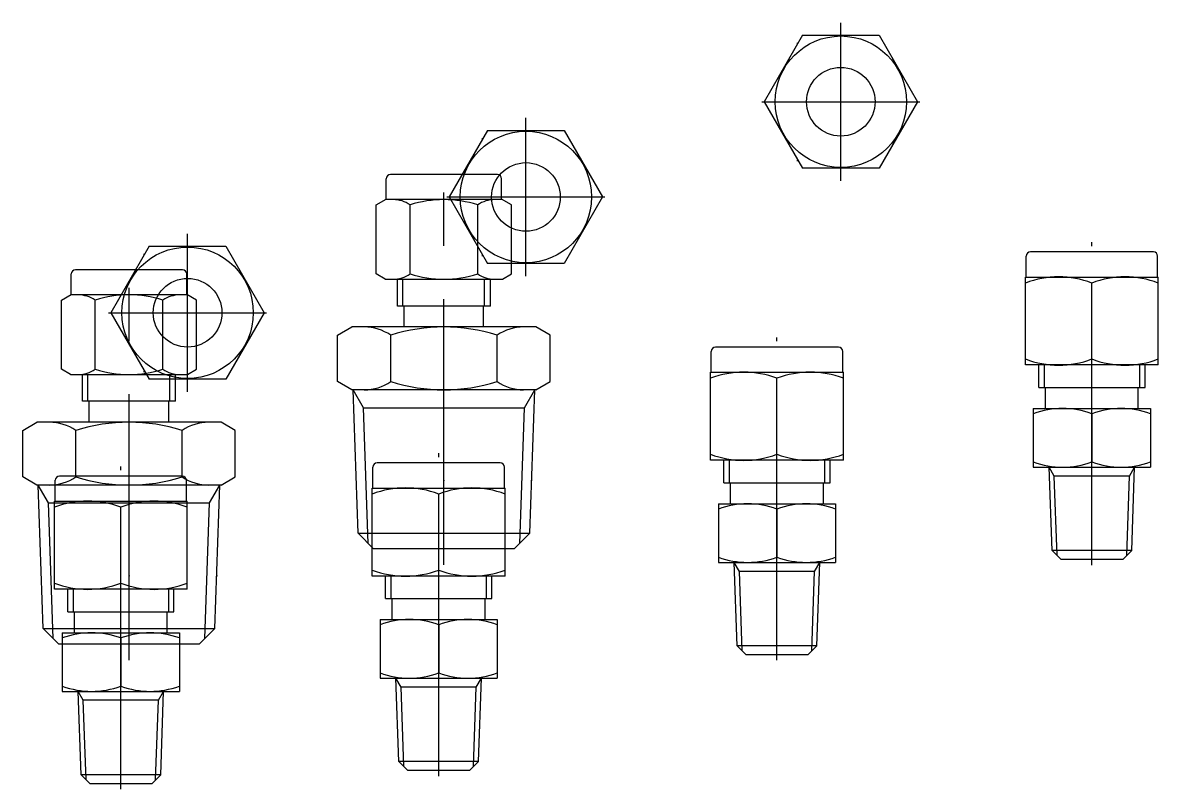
# Model space of a CAD drawing. Extents: x -58 to 356, y -26 to 300.
# Drawn here: x 220.4 to 356.1, y 85.8 to 177.4 of the extents above; entities that cross this region are included whole.
import ezdxf

# ---------------------------------------------------------------- set-up
doc = ezdxf.new("R2010")
doc.units = 0
doc.linetypes.add('CENTER', pattern=[50.8, 31.75, -6.35, 6.35, -6.35])
doc.layers.add('LY_3', color=7, linetype='CONTINUOUS')

msp = doc.modelspace()

# ---------------------------------------------------------------- linework, layer by layer
at = {"layer": 'LY_3', "color": 80, "linetype": 'CENTER'}
for p, q in [((318.138175, 158.506551), (318.138175, 177.376551)), ((308.703175, 167.941551), (327.573175, 167.941551)), ((280.513175, 147.131551), (280.513175, 166.001551)), ((270.713175, 112.633578), (270.713175, 160.123194)), ((271.078175, 156.566551), (289.948175, 156.566551)), ((240.088175, 133.306551), (240.088175, 152.176551)), ((348.138175, 112.613885), (348.138175, 151.166452)), ((233.088175, 101.258578), (233.088175, 148.748194)), ((230.653175, 142.741551), (249.523175, 142.741551)), ((310.513175, 101.238885), (310.513175, 139.791452)), ((270.088175, 87.413885), (270.088175, 125.966452)), ((232.113175, 85.838885), (232.113175, 124.391452))]:
    msp.add_line(p, q, dxfattribs=at)
at = {"layer": 'LY_3', "color": 3, "linetype": 'CONTINUOUS'}
for p, q in [((313.556901, 175.876551), (308.975626, 167.941551)), ((313.556901, 175.876551), (322.719449, 175.876551)), ((322.719449, 175.876551), (327.300724, 167.941551)), ((312.882392, 174.941551), (313.017078, 174.941551)), ((308.975626, 167.941551), (313.556901, 160.006551)), ((327.300724, 167.941551), (322.719449, 160.006551)), ((275.931901, 164.501551), (271.350626, 156.566551)), ((275.931901, 164.501551), (285.094449, 164.501551)), ((285.094449, 164.501551), (289.675724, 156.566551)), ((275.257392, 163.566551), (275.392078, 163.566551)), ((312.882392, 160.941551), (313.017078, 160.941551)), ((277.113175, 159.248248), (264.313175, 159.248248)), ((322.719449, 160.006551), (313.556901, 160.006551)), ((263.813175, 156.305985), (263.813175, 158.748248)), ((277.613175, 156.305984), (277.613175, 158.748248)), ((262.630272, 155.623035), (263.813176, 156.305985)), ((263.813174, 156.305984), (277.613175, 156.305984)), ((271.350626, 156.566551), (275.931901, 148.631551)), ((278.79608, 155.623034), (277.613175, 156.305984)), ((289.675724, 156.566551), (285.094449, 148.631551)), ((262.630272, 147.373462), (262.630272, 155.623033)), ((266.671724, 147.373464), (266.671724, 155.623033)), ((274.754626, 147.373464), (274.754626, 155.623033)), ((278.796079, 147.373464), (278.796079, 155.623033)), ((235.506901, 150.676551), (230.925626, 142.741551)), ((235.506901, 150.676551), (244.669449, 150.676551)), ((244.669449, 150.676551), (249.250724, 142.741551)), ((234.832392, 149.741551), (234.967078, 149.741551)), ((275.257392, 149.566551), (275.392078, 149.566551)), ((340.288175, 147.006552), (340.288175, 149.506553)), ((355.488173, 150.006551), (340.788175, 150.006551)), ((355.988173, 147.006551), (355.988173, 149.506551)), ((285.094449, 148.631551), (275.931901, 148.631551)), ((226.188175, 144.930985), (226.188175, 147.373248)), ((239.488175, 147.873248), (226.688175, 147.873248)), ((239.988175, 144.930984), (239.988175, 147.373248)), ((263.713174, 146.748246), (262.630271, 147.37346)), ((263.713172, 146.748247), (277.713176, 146.748247)), ((265.157175, 143.541761), (265.157175, 146.748247)), ((265.793175, 143.541761), (265.793175, 146.748247)), ((275.582174, 143.541761), (275.582174, 146.748247)), ((276.269175, 143.541761), (276.269175, 146.748247)), ((277.713176, 146.748247), (278.796079, 147.373461)), ((340.203175, 147.006551), (356.073175, 147.006551)), ((340.203175, 136.506551), (340.203175, 147.006551)), ((356.073175, 136.506551), (356.073175, 147.006551)), ((348.138175, 137.221082), (348.138175, 146.292021)), ((225.005272, 144.248035), (226.188176, 144.930985)), ((225.005272, 135.998462), (225.005272, 144.248033)), ((226.188174, 144.930984), (239.988175, 144.930984)), ((229.046724, 135.998464), (229.046724, 144.248033)), ((237.129626, 135.998464), (237.129626, 144.248033)), ((241.17108, 144.248034), (239.988175, 144.930984)), ((241.171079, 135.998464), (241.171079, 144.248033)), ((230.925626, 142.741551), (235.506901, 134.806551)), ((249.250724, 142.741551), (244.669449, 134.806551)), ((276.269175, 143.541761), (265.157175, 143.541761)), ((265.963175, 141.041761), (265.963175, 143.541761)), ((275.463175, 141.041761), (275.463175, 143.541761)), ((258.011469, 140.059279), (259.713176, 141.04176)), ((258.011469, 134.52424), (258.011469, 140.05928)), ((281.713175, 141.04176), (259.713176, 141.04176)), ((264.362322, 134.52424), (264.362322, 140.05928)), ((277.064028, 134.52424), (277.064028, 140.05928)), ((283.414881, 140.05928), (281.713175, 141.04176)), ((283.414881, 134.52424), (283.414881, 140.05928)), ((317.863173, 138.631551), (303.163175, 138.631551)), ((302.663175, 135.631552), (302.663175, 138.131553)), ((318.363173, 135.631551), (318.363173, 138.131551)), ((226.088174, 135.373246), (225.005271, 135.99846)), ((234.832392, 135.741551), (234.967078, 135.741551)), ((240.088176, 135.373247), (241.171079, 135.998461)), ((356.073175, 136.506551), (340.203175, 136.506551)), ((341.788175, 133.806761), (341.788175, 136.50655)), ((342.475175, 133.806761), (342.475175, 136.50655)), ((353.853175, 133.806761), (353.853175, 136.50655)), ((354.488175, 133.806761), (354.488175, 136.50655)), ((226.088172, 135.373247), (240.088176, 135.373247)), ((227.532175, 132.166761), (227.532175, 135.373247)), ((228.168175, 132.166761), (228.168175, 135.373247)), ((244.669449, 134.806551), (235.506901, 134.806551)), ((237.957174, 132.166761), (237.957174, 135.373247)), ((238.644175, 132.166761), (238.644175, 135.373247)), ((259.713175, 133.541761), (258.011469, 134.524241)), ((281.713175, 133.54176), (283.414881, 134.524241)), ((302.578175, 135.631551), (318.448175, 135.631551)), ((302.578175, 125.131551), (302.578175, 135.631551)), ((310.513175, 125.846082), (310.513175, 134.917021)), ((318.448175, 125.131551), (318.448175, 135.631551)), ((281.713174, 133.54176), (259.713176, 133.54176)), ((260.455496, 116.406892), (259.857133, 133.54176)), ((261.093942, 131.399546), (259.857134, 133.54176)), ((280.332408, 131.399546), (281.569216, 133.54176)), ((280.970854, 116.406893), (281.569216, 133.54176)), ((341.788175, 133.806761), (354.488175, 133.806761)), ((342.588175, 131.306761), (342.588175, 133.806761)), ((353.688174, 131.306761), (353.688174, 133.806761)), ((238.644175, 132.166761), (227.532175, 132.166761)), ((228.338175, 129.666761), (228.338175, 132.166761)), ((237.838175, 129.666761), (237.838175, 132.166761)), ((261.659543, 115.202847), (261.093942, 131.399546)), ((261.093942, 131.399546), (280.332409, 131.399546)), ((279.766807, 115.202846), (280.332409, 131.399546)), ((341.138175, 131.306761), (355.138175, 131.306761)), ((341.138175, 131.306761), (341.138175, 124.306761)), ((348.138175, 130.681545), (348.138175, 124.931976)), ((355.138175, 131.306761), (355.138175, 124.306761)), ((220.386469, 128.684279), (222.088176, 129.66676)), ((244.088175, 129.66676), (222.088176, 129.66676)), ((245.789881, 128.68428), (244.088175, 129.66676)), ((220.386469, 123.14924), (220.386469, 128.68428)), ((226.737322, 123.14924), (226.737322, 128.68428)), ((239.439028, 123.14924), (239.439028, 128.68428)), ((245.789881, 123.14924), (245.789881, 128.68428)), ((318.448175, 125.131551), (302.578175, 125.131551)), ((304.163175, 122.431761), (304.163175, 125.13155)), ((304.850175, 122.431761), (304.850175, 125.13155)), ((316.228175, 122.431761), (316.228175, 125.13155)), ((316.863175, 122.431761), (316.863175, 125.13155)), ((262.238175, 121.806552), (262.238175, 124.306553)), ((277.438173, 124.806551), (262.738175, 124.806551)), ((277.938173, 121.806551), (277.938173, 124.306551)), ((341.138175, 124.306761), (355.138176, 124.306761)), ((343.376626, 114.342946), (343.028682, 124.306761)), ((343.647086, 123.235654), (343.028682, 124.30676)), ((352.629264, 123.235654), (353.247668, 124.306761)), ((352.899723, 114.342945), (353.247667, 124.30676)), ((222.088175, 122.166761), (220.386469, 123.149241)), ((244.088174, 122.16676), (222.088176, 122.16676)), ((222.830496, 105.031892), (222.232133, 122.16676)), ((223.468942, 120.024546), (222.232134, 122.16676)), ((224.263175, 120.231552), (224.263175, 122.731553)), ((239.463173, 123.231551), (224.763175, 123.231551)), ((239.963173, 120.231551), (239.963173, 122.731551)), ((242.707408, 120.024546), (243.944216, 122.16676)), ((243.345854, 105.031893), (243.944216, 122.16676)), ((244.088175, 122.16676), (245.789881, 123.149241)), ((304.163175, 122.431761), (316.863175, 122.431761)), ((304.963175, 119.931761), (304.963175, 122.431761)), ((316.063174, 119.931761), (316.063174, 122.431761)), ((343.978649, 113.740923), (343.647086, 123.235654)), ((352.629264, 123.235654), (343.647086, 123.235654)), ((352.297701, 113.740923), (352.629264, 123.235653)), ((262.153175, 121.806551), (278.023175, 121.806551)), ((262.153175, 111.306551), (262.153175, 121.806551)), ((270.088175, 112.021082), (270.088175, 121.092021)), ((278.023175, 111.306551), (278.023175, 121.806551)), ((224.034543, 103.827847), (223.468942, 120.024546)), ((223.468942, 120.024546), (242.707409, 120.024546)), ((224.178175, 120.231551), (240.048175, 120.231551)), ((224.178175, 109.731551), (224.178175, 120.231551)), ((232.113175, 110.446082), (232.113175, 119.517021)), ((240.048175, 109.731551), (240.048175, 120.231551)), ((242.141807, 103.827846), (242.707409, 120.024546)), ((303.513175, 119.931761), (317.513175, 119.931761)), ((303.513175, 119.931761), (303.513175, 112.931761)), ((317.513175, 119.931761), (317.513175, 112.931761)), ((310.513175, 119.306545), (310.513175, 113.556976)), ((262.320628, 114.54176), (260.455496, 116.406892)), ((260.455496, 116.406891), (280.970853, 116.406891)), ((279.105722, 114.541761), (280.970853, 116.406892)), ((279.105721, 114.54176), (262.320628, 114.54176)), ((344.41281, 113.306761), (343.376626, 114.342945)), ((352.899723, 114.342944), (343.376626, 114.342944)), ((351.86354, 113.306761), (352.899724, 114.342945)), ((303.513175, 112.931761), (317.513176, 112.931761)), ((305.751626, 102.967946), (305.403682, 112.931761)), ((306.022086, 111.860654), (305.403682, 112.93176)), ((315.004264, 111.860654), (315.622668, 112.931761)), ((315.274723, 102.967945), (315.622667, 112.93176)), ((344.412811, 113.30676), (351.863539, 113.30676)), ((278.023175, 111.306551), (262.153175, 111.306551)), ((263.738175, 108.606761), (263.738175, 111.30655)), ((264.425175, 108.606761), (264.425175, 111.30655)), ((275.803175, 108.606761), (275.803175, 111.30655)), ((276.438175, 108.606761), (276.438175, 111.30655)), ((306.353649, 102.365923), (306.022086, 111.860654)), ((315.004264, 111.860654), (306.022086, 111.860654)), ((314.672701, 102.365923), (315.004264, 111.860653)), ((240.048175, 109.731551), (224.178175, 109.731551)), ((225.763175, 107.031761), (225.763175, 109.73155)), ((226.450175, 107.031761), (226.450175, 109.73155)), ((237.828175, 107.031761), (237.828175, 109.73155)), ((238.463175, 107.031761), (238.463175, 109.73155)), ((263.738175, 108.606761), (276.438175, 108.606761)), ((264.538175, 106.106761), (264.538175, 108.606761)), ((275.638174, 106.106761), (275.638174, 108.606761)), ((225.763175, 107.031761), (238.463175, 107.031761)), ((226.563175, 104.531761), (226.563175, 107.031761)), ((237.663174, 104.531761), (237.663174, 107.031761)), ((263.088175, 106.106761), (277.088175, 106.106761)), ((263.088175, 106.106761), (263.088175, 99.106761)), ((277.088175, 106.106761), (277.088175, 99.106761)), ((224.695628, 103.16676), (222.830496, 105.031892)), ((222.830496, 105.031891), (243.345853, 105.031891)), ((225.113175, 104.531761), (239.113175, 104.531761)), ((225.113175, 104.531761), (225.113175, 97.531761)), ((239.113175, 104.531761), (239.113175, 97.531761)), ((241.480722, 103.166761), (243.345853, 105.031892)), ((270.088175, 105.481545), (270.088175, 99.731976)), ((241.480721, 103.16676), (224.695628, 103.16676)), ((232.113175, 103.906545), (232.113175, 98.156976)), ((306.78781, 101.931761), (305.751626, 102.967945)), ((315.274723, 102.967944), (305.751626, 102.967944)), ((306.787811, 101.93176), (314.238539, 101.93176)), ((314.23854, 101.931761), (315.274724, 102.967945)), ((263.088175, 99.106761), (277.088176, 99.106761)), ((265.326626, 89.142946), (264.978682, 99.106761)), ((265.597086, 98.035654), (264.978682, 99.10676)), ((274.579264, 98.035654), (275.197668, 99.106761)), ((274.849723, 89.142945), (275.197667, 99.10676)), ((265.928649, 88.540923), (265.597086, 98.035654)), ((274.579264, 98.035654), (265.597086, 98.035654)), ((274.247701, 88.540923), (274.579264, 98.035653)), ((225.113175, 97.531761), (239.113176, 97.531761)), ((227.351626, 87.567946), (227.003682, 97.531761)), ((227.622086, 96.460654), (227.003682, 97.53176)), ((227.953649, 86.965923), (227.622086, 96.460654)), ((236.604264, 96.460654), (227.622086, 96.460654)), ((236.272701, 86.965923), (236.604264, 96.460653)), ((236.604264, 96.460654), (237.222668, 97.531761)), ((236.874723, 87.567945), (237.222667, 97.53176)), ((266.36281, 88.106761), (265.326626, 89.142945)), ((274.849723, 89.142944), (265.326626, 89.142944)), ((273.81354, 88.106761), (274.849724, 89.142945)), ((228.38781, 86.531761), (227.351626, 87.567945)), ((236.874723, 87.567944), (227.351626, 87.567944)), ((235.83854, 86.531761), (236.874724, 87.567945)), ((266.362811, 88.10676), (273.813539, 88.10676)), ((228.387811, 86.53176), (235.838539, 86.53176))]:
    msp.add_line(p, q, dxfattribs=at)
for centre, radius in [((318.138175, 167.941551), 7.849998), ((318.138175, 167.941551), 4.099998), ((280.513175, 156.566551), 7.849998), ((280.513175, 156.566551), 4.099998), ((240.088175, 142.741551), 7.849998), ((240.088175, 142.741551), 4.099998)]:
    msp.add_circle(centre, radius, dxfattribs=at)
for centre, radius, start, end in [((264.313175, 158.748248), 0.5, 90, 179.999982), ((277.113175, 158.748248), 0.5, 359.999963, 89.999945), ((264.650997, 152.670103), 3.578146, 55.61568, 90), ((270.713175, 142.873496), 13.374754, 72.412006, 107.587994), ((276.775353, 152.670103), 3.578146, 90, 124.38432), ((340.788175, 149.506551), 0.5, 90.000055, 180.000037), ((355.488175, 149.506551), 0.5, 0.000018, 90), ((226.688175, 147.373248), 0.5, 90, 179.999982), ((239.488175, 147.373248), 0.5, 359.999963, 89.999945), ((264.650997, 150.326387), 3.578141, 269.999995, 304.384383), ((270.713175, 160.122977), 13.374731, 252.411975, 287.588025), ((276.775353, 150.326387), 3.578141, 235.615617, 270.000005), ((344.170675, 135.931149), 11.094536, 69.046604, 110.953396), ((352.105675, 135.931149), 11.094536, 69.046604, 110.953396), ((227.025997, 141.295103), 3.578146, 55.61568, 90), ((233.088175, 131.498496), 13.374754, 72.412006, 107.587994), ((239.150353, 141.295103), 3.578146, 90, 124.38432), ((261.186896, 135.41895), 5.62281, 55.615752, 90), ((270.713175, 120.024241), 21.017519, 72.412046, 107.587954), ((280.239454, 135.41895), 5.62281, 90, 124.384248), ((303.163175, 138.131551), 0.5, 90.000055, 180.000037), ((317.863175, 138.131551), 0.5, 0.000018, 90), ((344.170675, 147.581954), 11.094536, 249.046604, 290.953396), ((352.105675, 147.581954), 11.094536, 249.046604, 290.953396), ((227.025997, 138.951387), 3.578141, 269.999995, 304.384383), ((233.088175, 148.747977), 13.374731, 252.411975, 287.588025), ((239.150353, 138.951387), 3.578141, 235.615617, 270.000005), ((261.186896, 139.16457), 5.62281, 269.999995, 304.384246), ((270.713175, 154.55928), 21.017519, 252.412046, 287.587954), ((280.239454, 139.16457), 5.62281, 235.615754, 270.000005), ((306.545675, 124.556149), 11.094536, 69.046604, 110.953396), ((314.480675, 124.556149), 11.094536, 69.046604, 110.953396), ((344.638175, 121.197532), 10.109229, 69.743818, 110.256182), ((351.638175, 121.197532), 10.109229, 69.743818, 110.256182), ((223.561896, 124.04395), 5.62281, 55.615752, 90), ((233.088175, 108.649241), 21.017519, 72.412046, 107.587954), ((242.614454, 124.04395), 5.62281, 90, 124.384248), ((306.545675, 136.206954), 11.094536, 249.046604, 290.953396), ((314.480675, 136.206954), 11.094536, 249.046604, 290.953396), ((344.638175, 134.41599), 10.109229, 249.743818, 290.256182), ((351.638175, 134.41599), 10.109229, 249.743818, 290.256182), ((262.738175, 124.306551), 0.5, 90.000055, 180.000037), ((277.438175, 124.306551), 0.5, 0.000018, 90), ((223.561896, 127.78957), 5.62281, 269.999995, 304.384246), ((224.763175, 122.731551), 0.5, 90.000055, 180.000037), ((233.088175, 143.18428), 21.017519, 252.412046, 287.587954), ((242.614454, 127.78957), 5.62281, 235.615754, 270.000005), ((239.463175, 122.731551), 0.5, 0.000018, 90), ((266.120675, 110.731149), 11.094536, 69.046604, 110.953396), ((274.055675, 110.731149), 11.094536, 69.046604, 110.953396), ((228.145675, 109.156149), 11.094536, 69.046604, 110.953396), ((236.080675, 109.156149), 11.094536, 69.046604, 110.953396), ((307.013175, 109.822532), 10.109229, 69.743818, 110.256182), ((314.013175, 109.822532), 10.109229, 69.743818, 110.256182), ((307.013175, 123.04099), 10.109229, 249.743818, 290.256182), ((314.013175, 123.04099), 10.109229, 249.743818, 290.256182), ((266.120675, 122.381954), 11.094536, 249.046604, 290.953396), ((274.055675, 122.381954), 11.094536, 249.046604, 290.953396), ((228.145675, 120.806954), 11.094536, 249.046604, 290.953396), ((236.080675, 120.806954), 11.094536, 249.046604, 290.953396), ((266.588175, 95.997532), 10.109229, 69.743818, 110.256182), ((273.588175, 95.997532), 10.109229, 69.743818, 110.256182), ((228.613175, 94.422532), 10.109229, 69.743818, 110.256182), ((235.613175, 94.422532), 10.109229, 69.743818, 110.256182), ((266.588175, 109.21599), 10.109229, 249.743818, 290.256182), ((273.588175, 109.21599), 10.109229, 249.743818, 290.256182), ((228.613175, 107.64099), 10.109229, 249.743818, 290.256182), ((235.613175, 107.64099), 10.109229, 249.743818, 290.256182)]:
    msp.add_arc(centre, radius, start, end, dxfattribs=at)
at = {"layer": 'LY_3', "color": 172, "linetype": 'CONTINUOUS'}
for p in [(270.713175, 122.70176), (281.190675, 122.70176), (233.088175, 111.32676), (243.565675, 111.32676)]:
    msp.add_point(p, dxfattribs=at)

doc.saveas('drawing.dxf')
